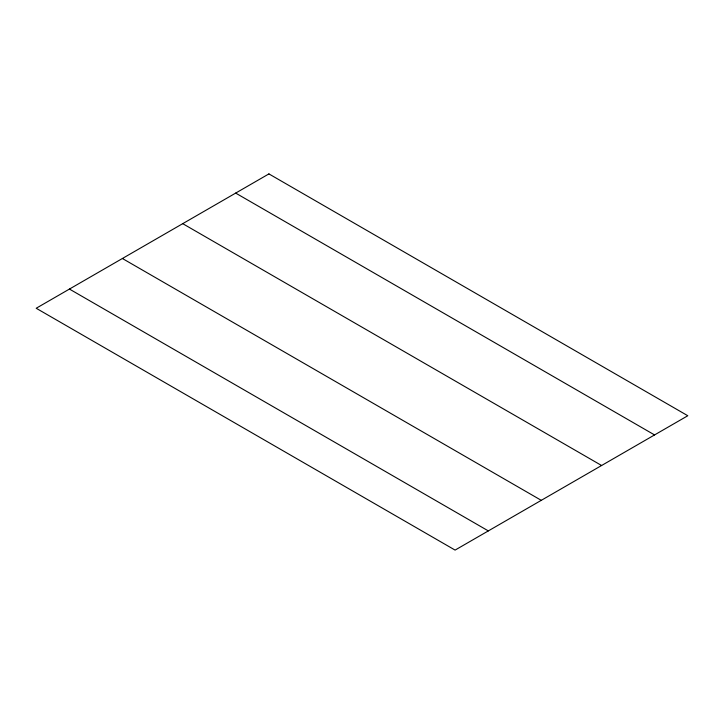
<?xml version="1.0" encoding="UTF-8"?>
<svg xmlns="http://www.w3.org/2000/svg" width="724" height="724" viewBox="0 0 724 724"><rect width="100%" height="100%" fill="white"/><g stroke="black" fill="none" stroke-linecap="round" stroke-linejoin="round"><path stroke-width="1.09" d="M235.671 193.091L654.559 434.934M182.72 223.662L601.608 465.505M122.392 258.495L541.281 500.338M69.441 289.066L488.329 530.909M268.912 173.905L36.2 308.261L455.088 550.095L687.8 415.739L268.912 173.905"/></g></svg>
